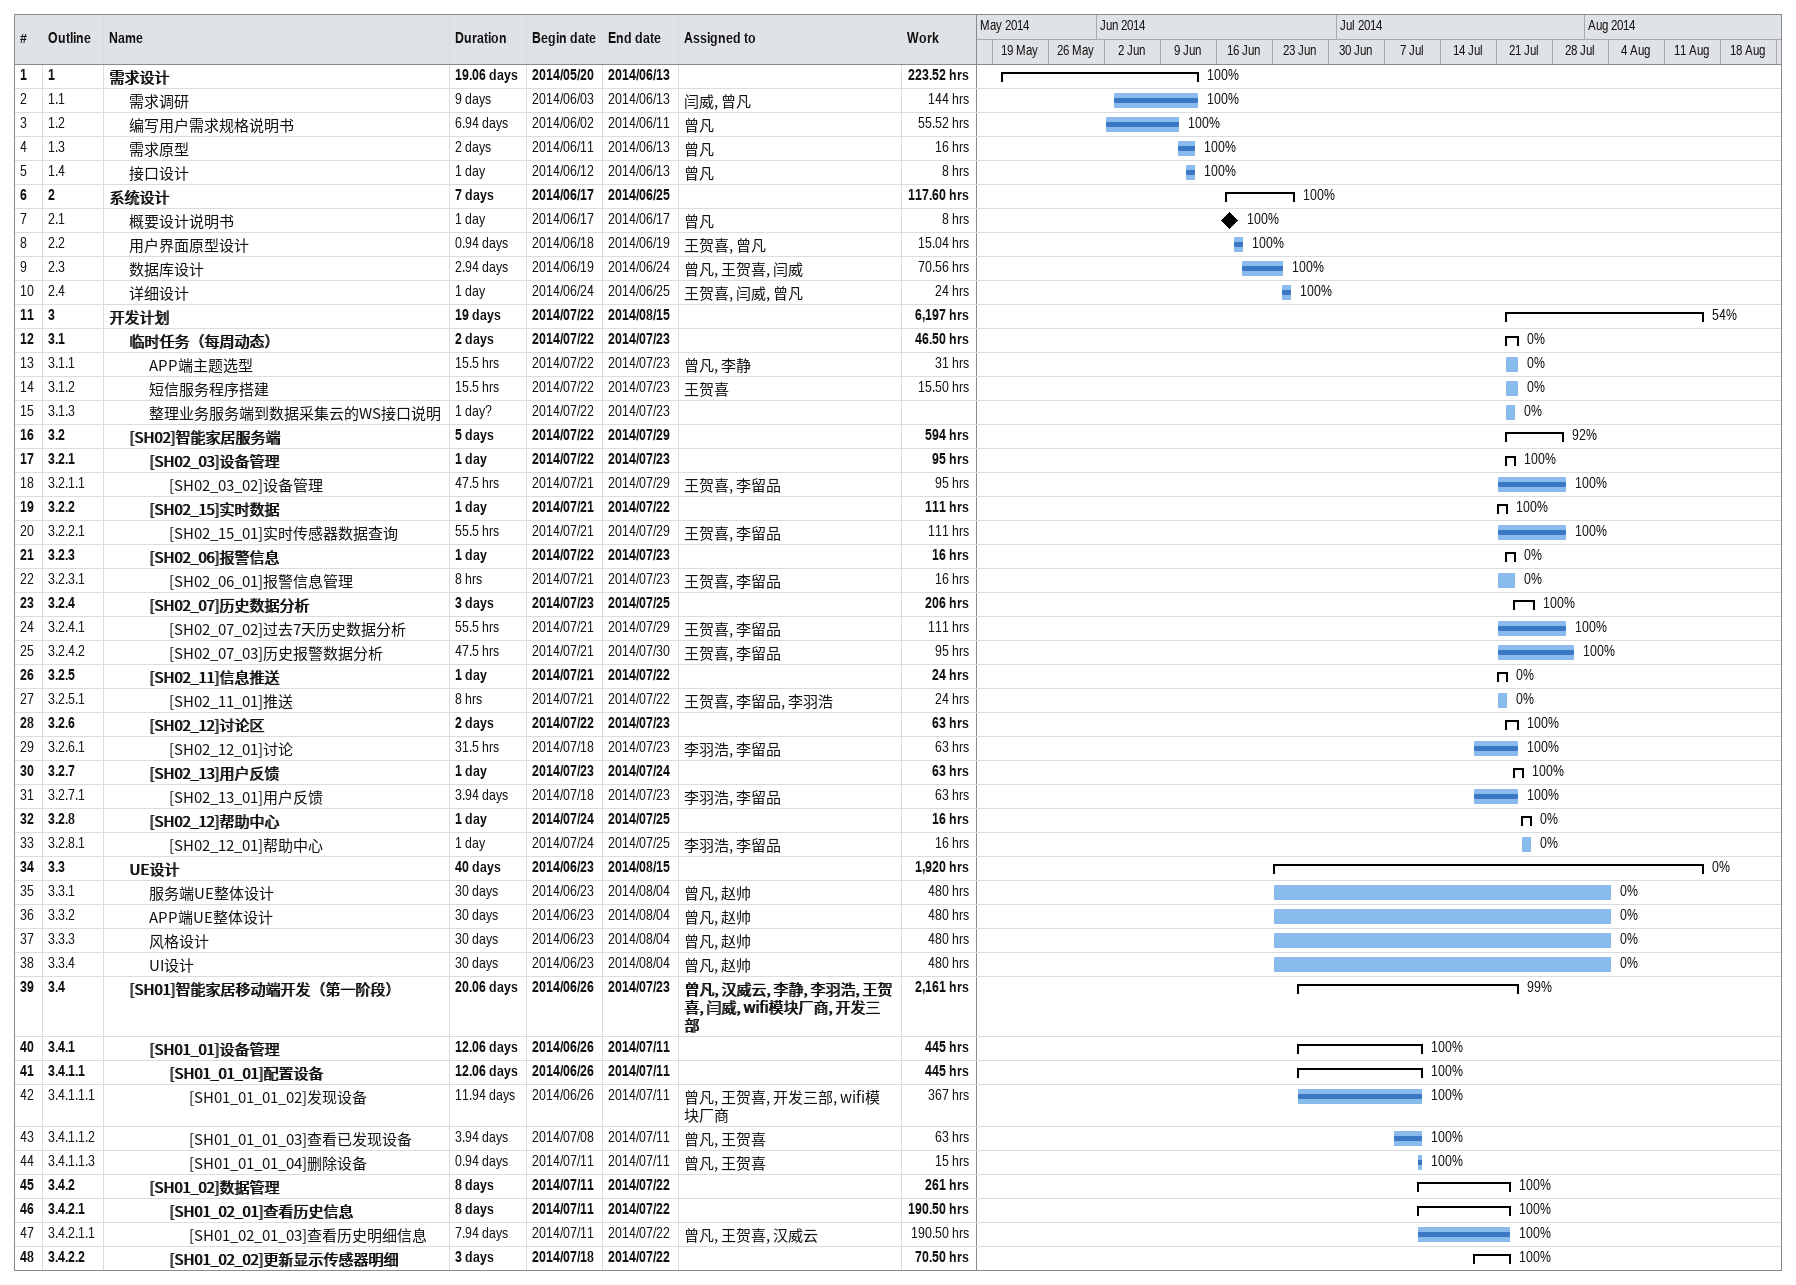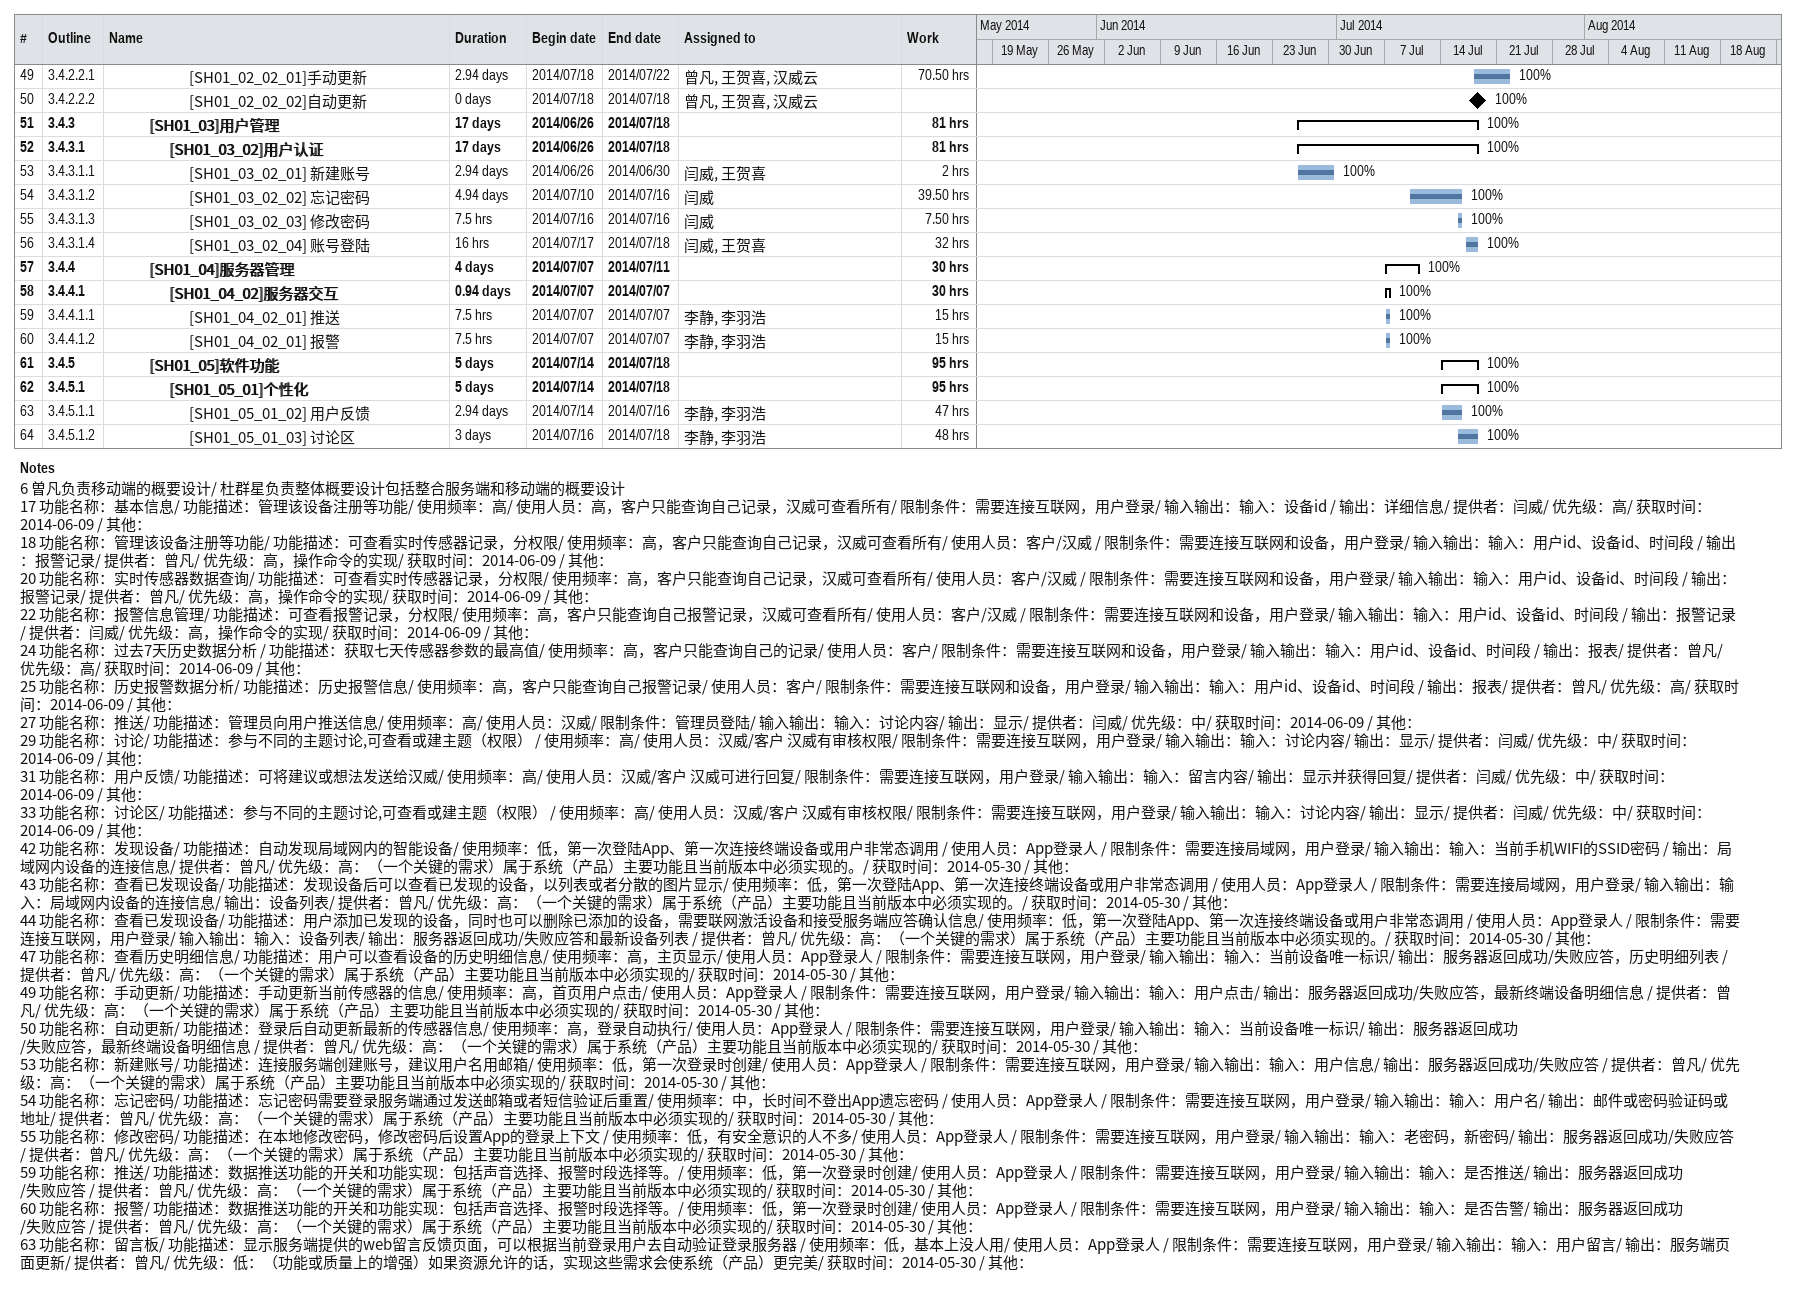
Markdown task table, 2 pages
| ID | WBS | Task | Duration | Start | Finish | Resources | % complete | Work (h) |
|---|---|---|---|---|---|---|---|---|
| 1 | 1 | **需求设计** | 19.06d | 2014-05-20 | 2014-06-13 |  | 100 | 223.52 |
| 2 | 1.1 | 需求调研 | 9d | 2014-06-03 | 2014-06-13 | 闫威, 曾凡 | 100 | 144 |
| 3 | 1.2 | 编写用户需求规格说明书 | 6.94d | 2014-06-02 | 2014-06-11 | 曾凡 | 100 | 55.52 |
| 4 | 1.3 | 需求原型 | 2d | 2014-06-11 | 2014-06-13 | 曾凡 | 100 | 16 |
| 5 | 1.4 | 接口设计 | 1d | 2014-06-12 | 2014-06-13 | 曾凡 | 100 | 8 |
| 6 | 2 | **系统设计** | 7d | 2014-06-17 | 2014-06-25 |  | 100 | 117.60 |
| 7 | 2.1 | 概要设计说明书 | 1d | 2014-06-17 | 2014-06-17 | 曾凡 | 100 | 8 |
| 8 | 2.2 | 用户界面原型设计 | 0.94d | 2014-06-18 | 2014-06-19 | 王贺喜, 曾凡 | 100 | 15.04 |
| 9 | 2.3 | 数据库设计 | 2.94d | 2014-06-19 | 2014-06-24 | 曾凡, 王贺喜, 闫威 | 100 | 70.56 |
| 10 | 2.4 | 详细设计 | 1d | 2014-06-24 | 2014-06-25 | 王贺喜, 闫威, 曾凡 | 100 | 24 |
| 11 | 3 | **开发计划** | 19d | 2014-07-22 | 2014-08-15 |  | 54 | 6197 |
| 12 | 3.1 | **临时任务（每周动态）** | 2d | 2014-07-22 | 2014-07-23 |  | 0 | 46.50 |
| 13 | 3.1.1 | APP端主题选型 | 15.5h | 2014-07-22 | 2014-07-23 | 曾凡, 李静 | 0 | 31 |
| 14 | 3.1.2 | 短信服务程序搭建 | 15.5h | 2014-07-22 | 2014-07-23 | 王贺喜 | 0 | 15.50 |
| 15 | 3.1.3 | 整理业务服务端到数据采集云的WS接口说明 | 1d? | 2014-07-22 | 2014-07-23 |  | 0 |  |
| 16 | 3.2 | **[SH02]智能家居服务端** | 5d | 2014-07-22 | 2014-07-29 |  | 92 | 594 |
| 17 | 3.2.1 | **[SH02_03]设备管理** | 1d | 2014-07-22 | 2014-07-23 |  | 100 | 95 |
| 18 | 3.2.1.1 | [SH02_03_02]设备管理 | 47.5h | 2014-07-21 | 2014-07-29 | 王贺喜, 李留品 | 100 | 95 |
| 19 | 3.2.2 | **[SH02_15]实时数据** | 1d | 2014-07-21 | 2014-07-22 |  | 100 | 111 |
| 20 | 3.2.2.1 | [SH02_15_01]实时传感器数据查询 | 55.5h | 2014-07-21 | 2014-07-29 | 王贺喜, 李留品 | 100 | 111 |
| 21 | 3.2.3 | **[SH02_06]报警信息** | 1d | 2014-07-22 | 2014-07-23 |  | 0 | 16 |
| 22 | 3.2.3.1 | [SH02_06_01]报警信息管理 | 8h | 2014-07-21 | 2014-07-23 | 王贺喜, 李留品 | 0 | 16 |
| 23 | 3.2.4 | **[SH02_07]历史数据分析** | 3d | 2014-07-23 | 2014-07-25 |  | 100 | 206 |
| 24 | 3.2.4.1 | [SH02_07_02]过去7天历史数据分析 | 55.5h | 2014-07-21 | 2014-07-29 | 王贺喜, 李留品 | 100 | 111 |
| 25 | 3.2.4.2 | [SH02_07_03]历史报警数据分析 | 47.5h | 2014-07-21 | 2014-07-30 | 王贺喜, 李留品 | 100 | 95 |
| 26 | 3.2.5 | **[SH02_11]信息推送** | 1d | 2014-07-21 | 2014-07-22 |  | 0 | 24 |
| 27 | 3.2.5.1 | [SH02_11_01]推送 | 8h | 2014-07-21 | 2014-07-22 | 王贺喜, 李留品, 李羽浩 | 0 | 24 |
| 28 | 3.2.6 | **[SH02_12]讨论区** | 2d | 2014-07-22 | 2014-07-23 |  | 100 | 63 |
| 29 | 3.2.6.1 | [SH02_12_01]讨论 | 31.5h | 2014-07-18 | 2014-07-23 | 李羽浩, 李留品 | 100 | 63 |
| 30 | 3.2.7 | **[SH02_13]用户反馈** | 1d | 2014-07-23 | 2014-07-24 |  | 100 | 63 |
| 31 | 3.2.7.1 | [SH02_13_01]用户反馈 | 3.94d | 2014-07-18 | 2014-07-23 | 李羽浩, 李留品 | 100 | 63 |
| 32 | 3.2.8 | **[SH02_12]帮助中心** | 1d | 2014-07-24 | 2014-07-25 |  | 0 | 16 |
| 33 | 3.2.8.1 | [SH02_12_01]帮助中心 | 1d | 2014-07-24 | 2014-07-25 | 李羽浩, 李留品 | 0 | 16 |
| 34 | 3.3 | **UE设计** | 40d | 2014-06-23 | 2014-08-15 |  | 0 | 1920 |
| 35 | 3.3.1 | 服务端UE整体设计 | 30d | 2014-06-23 | 2014-08-04 | 曾凡, 赵帅 | 0 | 480 |
| 36 | 3.3.2 | APP端UE整体设计 | 30d | 2014-06-23 | 2014-08-04 | 曾凡, 赵帅 | 0 | 480 |
| 37 | 3.3.3 | 风格设计 | 30d | 2014-06-23 | 2014-08-04 | 曾凡, 赵帅 | 0 | 480 |
| 38 | 3.3.4 | UI设计 | 30d | 2014-06-23 | 2014-08-04 | 曾凡, 赵帅 | 0 | 480 |
| 39 | 3.4 | **[SH01]智能家居移动端开发（第一阶段）** | 20.06d | 2014-06-26 | 2014-07-23 | 曾凡, 汉威云, 李静, 李羽浩, 王贺喜, 闫威, wifi模块厂商, 开发三部 | 99 | 2161 |
| 40 | 3.4.1 | **[SH01_01]设备管理** | 12.06d | 2014-06-26 | 2014-07-11 |  | 100 | 445 |
| 41 | 3.4.1.1 | **[SH01_01_01]配置设备** | 12.06d | 2014-06-26 | 2014-07-11 |  | 100 | 445 |
| 42 | 3.4.1.1.1 | [SH01_01_01_02]发现设备 | 11.94d | 2014-06-26 | 2014-07-11 | 曾凡, 王贺喜, 开发三部, wifi模块厂商 | 100 | 367 |
| 43 | 3.4.1.1.2 | [SH01_01_01_03]查看已发现设备 | 3.94d | 2014-07-08 | 2014-07-11 | 曾凡, 王贺喜 | 100 | 63 |
| 44 | 3.4.1.1.3 | [SH01_01_01_04]删除设备 | 0.94d | 2014-07-11 | 2014-07-11 | 曾凡, 王贺喜 | 100 | 15 |
| 45 | 3.4.2 | **[SH01_02]数据管理** | 8d | 2014-07-11 | 2014-07-22 |  | 100 | 261 |
| 46 | 3.4.2.1 | **[SH01_02_01]查看历史信息** | 8d | 2014-07-11 | 2014-07-22 |  | 100 | 190.50 |
| 47 | 3.4.2.1.1 | [SH01_02_01_03]查看历史明细信息 | 7.94d | 2014-07-11 | 2014-07-22 | 曾凡, 王贺喜, 汉威云 | 100 | 190.50 |
| 48 | 3.4.2.2 | **[SH01_02_02]更新显示传感器明细** | 3d | 2014-07-18 | 2014-07-22 |  | 100 | 70.50 |
| 49 | 3.4.2.2.1 | [SH01_02_02_01]手动更新 | 2.94d | 2014-07-18 | 2014-07-22 | 曾凡, 王贺喜, 汉威云 | 100 | 70.50 |
| 50 | 3.4.2.2.2 | [SH01_02_02_02]自动更新 | 0d | 2014-07-18 | 2014-07-18 | 曾凡, 王贺喜, 汉威云 | 100 |  |
| 51 | 3.4.3 | **[SH01_03]用户管理** | 17d | 2014-06-26 | 2014-07-18 |  | 100 | 81 |
| 52 | 3.4.3.1 | **[SH01_03_02]用户认证** | 17d | 2014-06-26 | 2014-07-18 |  | 100 | 81 |
| 53 | 3.4.3.1.1 | [SH01_03_02_01] 新建账号 | 2.94d | 2014-06-26 | 2014-06-30 | 闫威, 王贺喜 | 100 | 2 |
| 54 | 3.4.3.1.2 | [SH01_03_02_02] 忘记密码 | 4.94d | 2014-07-10 | 2014-07-16 | 闫威 | 100 | 39.50 |
| 55 | 3.4.3.1.3 | [SH01_03_02_03] 修改密码 | 7.5h | 2014-07-16 | 2014-07-16 | 闫威 | 100 | 7.50 |
| 56 | 3.4.3.1.4 | [SH01_03_02_04] 账号登陆 | 16h | 2014-07-17 | 2014-07-18 | 闫威, 王贺喜 | 100 | 32 |
| 57 | 3.4.4 | **[SH01_04]服务器管理** | 4d | 2014-07-07 | 2014-07-11 |  | 100 | 30 |
| 58 | 3.4.4.1 | **[SH01_04_02]服务器交互** | 0.94d | 2014-07-07 | 2014-07-07 |  | 100 | 30 |
| 59 | 3.4.4.1.1 | [SH01_04_02_01] 推送 | 7.5h | 2014-07-07 | 2014-07-07 | 李静, 李羽浩 | 100 | 15 |
| 60 | 3.4.4.1.2 | [SH01_04_02_01] 报警 | 7.5h | 2014-07-07 | 2014-07-07 | 李静, 李羽浩 | 100 | 15 |
| 61 | 3.4.5 | **[SH01_05]软件功能** | 5d | 2014-07-14 | 2014-07-18 |  | 100 | 95 |
| 62 | 3.4.5.1 | **[SH01_05_01]个性化** | 5d | 2014-07-14 | 2014-07-18 |  | 100 | 95 |
| 63 | 3.4.5.1.1 | [SH01_05_01_02] 用户反馈 | 2.94d | 2014-07-14 | 2014-07-16 | 李静, 李羽浩 | 100 | 47 |
| 64 | 3.4.5.1.2 | [SH01_05_01_03] 讨论区 | 3d | 2014-07-16 | 2014-07-18 | 李静, 李羽浩 | 100 | 48 |

Notes
- 6: 曽凡负责移动端的概要设计 / 杜群星负责整体概要设计包括整合服务端和移动端的概要设计
- 17: 功能名称：基本信息 / 功能描述：管理该设备注册等功能 / 使用频率：高 / 使用人员：高，客户只能查询自己记录，汉威可查看所有 / 限制条件：需要连接互联网，用户登录 / 输入输出：输入：设备id / 输出：详细信息 / 提供者：闫威 / 优先级：高 / 获取时间：2014-06-09 / 其他：
- 18: 功能名称：管理该设备注册等功能 / 功能描述：可查看实时传感器记录，分权限 / 使用频率：高，客户只能查询自己记录，汉威可查看所有 / 使用人员：客户/汉威 / 限制条件：需要连接互联网和设备，用户登录 / 输入输出：输入：用户id、设备id、时间段 / 输出：报警记录 / 提供者：曾凡 / 优先级：高，操作命令的实现 / 获取时间：2014-06-09 / 其他：
- 20: 功能名称：实时传感器数据查询 / 功能描述：可查看实时传感器记录，分权限 / 使用频率：高，客户只能查询自己记录，汉威可查看所有 / 使用人员：客户/汉威 / 限制条件：需要连接互联网和设备，用户登录 / 输入输出：输入：用户id、设备id、时间段 / 输出：报警记录 / 提供者：曾凡 / 优先级：高，操作命令的实现 / 获取时间：2014-06-09 / 其他：
- 22: 功能名称：报警信息管理 / 功能描述：可查看报警记录，分权限 / 使用频率：高，客户只能查询自己报警记录，汉威可查看所有 / 使用人员：客户/汉威 / 限制条件：需要连接互联网和设备，用户登录 / 输入输出：输入：用户id、设备id、时间段 / 输出：报警记录 / 提供者：闫威 / 优先级：高，操作命令的实现 / 获取时间：2014-06-09 / 其他：
- 24: 功能名称：过去7天历史数据分析 / 功能描述：获取七天传感器参数的最高值 / 使用频率：高，客户只能查询自己的记录 / 使用人员：客户 / 限制条件：需要连接互联网和设备，用户登录 / 输入输出：输入：用户id、设备id、时间段 / 输出：报表 / 提供者：曾凡 / 优先级：高 / 获取时间：2014-06-09 / 其他：
- 25: 功能名称：历史报警数据分析 / 功能描述：历史报警信息 / 使用频率：高，客户只能查询自己报警记录 / 使用人员：客户 / 限制条件：需要连接互联网和设备，用户登录 / 输入输出：输入：用户id、设备id、时间段 / 输出：报表 / 提供者：曾凡 / 优先级：高 / 获取时间：2014-06-09 / 其他：
- 27: 功能名称：推送 / 功能描述：管理员向用户推送信息 / 使用频率：高 / 使用人员：汉威 / 限制条件：管理员登陆 / 输入输出：输入：讨论内容 / 输出：显示 / 提供者：闫威 / 优先级：中 / 获取时间：2014-06-09 / 其他：
- 29: 功能名称：讨论 / 功能描述：参与不同的主题讨论,可查看或建主题（权限） / 使用频率：高 / 使用人员：汉威/客户 汉威有审核权限 / 限制条件：需要连接互联网，用户登录 / 输入输出：输入：讨论内容 / 输出：显示 / 提供者：闫威 / 优先级：中 / 获取时间：2014-06-09 / 其他：
- 31: 功能名称：用户反馈 / 功能描述：可将建议或想法发送给汉威 / 使用频率：高 / 使用人员：汉威/客户 汉威可进行回复 / 限制条件：需要连接互联网，用户登录 / 输入输出：输入：留言内容 / 输出：显示并获得回复 / 提供者：闫威 / 优先级：中 / 获取时间：2014-06-09 / 其他：
- 33: 功能名称：讨论区 / 功能描述：参与不同的主题讨论,可查看或建主题（权限） / 使用频率：高 / 使用人员：汉威/客户 汉威有审核权限 / 限制条件：需要连接互联网，用户登录 / 输入输出：输入：讨论内容 / 输出：显示 / 提供者：闫威 / 优先级：中 / 获取时间：2014-06-09 / 其他：
- 42: 功能名称：发现设备 / 功能描述：自动发现局域网内的智能设备 / 使用频率：低，第一次登陆App、第一次连接终端设备或用户非常态调用 / 使用人员：App登录人 / 限制条件：需要连接局域网，用户登录 / 输入输出：输入：当前手机WIFI的SSID密码 / 输出：局域网内设备的连接信息 / 提供者：曾凡 / 优先级：高：（一个关键的需求）属于系统（产品）主要功能且当前版本中必须实现的。 / 获取时间：2014-05-30 / 其他：
- 43: 功能名称：查看已发现设备 / 功能描述：发现设备后可以查看已发现的设备，以列表或者分散的图片显示 / 使用频率：低，第一次登陆App、第一次连接终端设备或用户非常态调用 / 使用人员：App登录人 / 限制条件：需要连接局域网，用户登录 / 输入输出：输入：局域网内设备的连接信息 / 输出：设备列表 / 提供者：曾凡 / 优先级：高：（一个关键的需求）属于系统（产品）主要功能且当前版本中必须实现的。 / 获取时间：2014-05-30 / 其他：
- 44: 功能名称：查看已发现设备 / 功能描述：用户添加已发现的设备，同时也可以删除已添加的设备，需要联网激活设备和接受服务端应答确认信息 / 使用频率：低，第一次登陆App、第一次连接终端设备或用户非常态调用 / 使用人员：App登录人 / 限制条件：需要连接互联网，用户登录 / 输入输出：输入：设备列表 / 输出：服务器返回成功/失败应答和最新设备列表 / 提供者：曾凡 / 优先级：高：（一个关键的需求）属于系统（产品）主要功能且当前版本中必须实现的。 / 获取时间：2014-05-30 / 其他：
- 47: 功能名称：查看历史明细信息 / 功能描述：用户可以查看设备的历史明细信息 / 使用频率：高，主页显示 / 使用人员：App登录人 / 限制条件：需要连接互联网，用户登录 / 输入输出：输入：当前设备唯一标识 / 输出：服务器返回成功/失败应答，历史明细列表 / 提供者：曾凡 / 优先级：高：（一个关键的需求）属于系统（产品）主要功能且当前版本中必须实现的 / 获取时间：2014-05-30 / 其他：
- 49: 功能名称：手动更新 / 功能描述：手动更新当前传感器的信息 / 使用频率：高，首页用户点击 / 使用人员：App登录人 / 限制条件：需要连接互联网，用户登录 / 输入输出：输入：用户点击 / 输出：服务器返回成功/失败应答，最新终端设备明细信息 / 提供者：曾凡 / 优先级：高：（一个关键的需求）属于系统（产品）主要功能且当前版本中必须实现的 / 获取时间：2014-05-30 / 其他：
- 50: 功能名称：自动更新 / 功能描述：登录后自动更新最新的传感器信息 / 使用频率：高，登录自动执行 / 使用人员：App登录人 / 限制条件：需要连接互联网，用户登录 / 输入输出：输入：当前设备唯一标识 / 输出：服务器返回成功/失败应答，最新终端设备明细信息 / 提供者：曾凡 / 优先级：高：（一个关键的需求）属于系统（产品）主要功能且当前版本中必须实现的 / 获取时间：2014-05-30 / 其他：
- 53: 功能名称：新建账号 / 功能描述：连接服务端创建账号，建议用户名用邮箱 / 使用频率：低，第一次登录时创建 / 使用人员：App登录人 / 限制条件：需要连接互联网，用户登录 / 输入输出：输入：用户信息 / 输出：服务器返回成功/失败应答 / 提供者：曾凡 / 优先级：高：（一个关键的需求）属于系统（产品）主要功能且当前版本中必须实现的 / 获取时间：2014-05-30 / 其他：
- 54: 功能名称：忘记密码 / 功能描述：忘记密码需要登录服务端通过发送邮箱或者短信验证后重置 / 使用频率：中，长时间不登出App遗忘密码 / 使用人员：App登录人 / 限制条件：需要连接互联网，用户登录 / 输入输出：输入：用户名 / 输出：邮件或密码验证码或地址 / 提供者：曾凡 / 优先级：高：（一个关键的需求）属于系统（产品）主要功能且当前版本中必须实现的 / 获取时间：2014-05-30 / 其他：
- 55: 功能名称：修改密码 / 功能描述：在本地修改密码，修改密码后设置App的登录上下文 / 使用频率：低，有安全意识的人不多 / 使用人员：App登录人 / 限制条件：需要连接互联网，用户登录 / 输入输出：输入：老密码，新密码 / 输出：服务器返回成功/失败应答 / 提供者：曾凡 / 优先级：高：（一个关键的需求）属于系统（产品）主要功能且当前版本中必须实现的 / 获取时间：2014-05-30 / 其他：
- 59: 功能名称：推送 / 功能描述：数据推送功能的开关和功能实现：包括声音选择、报警时段选择等。 / 使用频率：低，第一次登录时创建 / 使用人员：App登录人 / 限制条件：需要连接互联网，用户登录 / 输入输出：输入：是否推送 / 输出：服务器返回成功/失败应答 / 提供者：曾凡 / 优先级：高：（一个关键的需求）属于系统（产品）主要功能且当前版本中必须实现的 / 获取时间：2014-05-30 / 其他：
- 60: 功能名称：报警 / 功能描述：数据推送功能的开关和功能实现：包括声音选择、报警时段选择等。 / 使用频率：低，第一次登录时创建 / 使用人员：App登录人 / 限制条件：需要连接互联网，用户登录 / 输入输出：输入：是否告警 / 输出：服务器返回成功/失败应答 / 提供者：曾凡 / 优先级：高：（一个关键的需求）属于系统（产品）主要功能且当前版本中必须实现的 / 获取时间：2014-05-30 / 其他：
- 63: 功能名称：留言板 / 功能描述：显示服务端提供的web留言反馈页面，可以根据当前登录用户去自动验证登录服务器 / 使用频率：低，基本上没人用 / 使用人员：App登录人 / 限制条件：需要连接互联网，用户登录 / 输入输出：输入：用户留言 / 输出：服务端页面更新 / 提供者：曾凡 / 优先级：低：（功能或质量上的增强）如果资源允许的话，实现这些需求会使系统（产品）更完美 / 获取时间：2014-05-30 / 其他：
